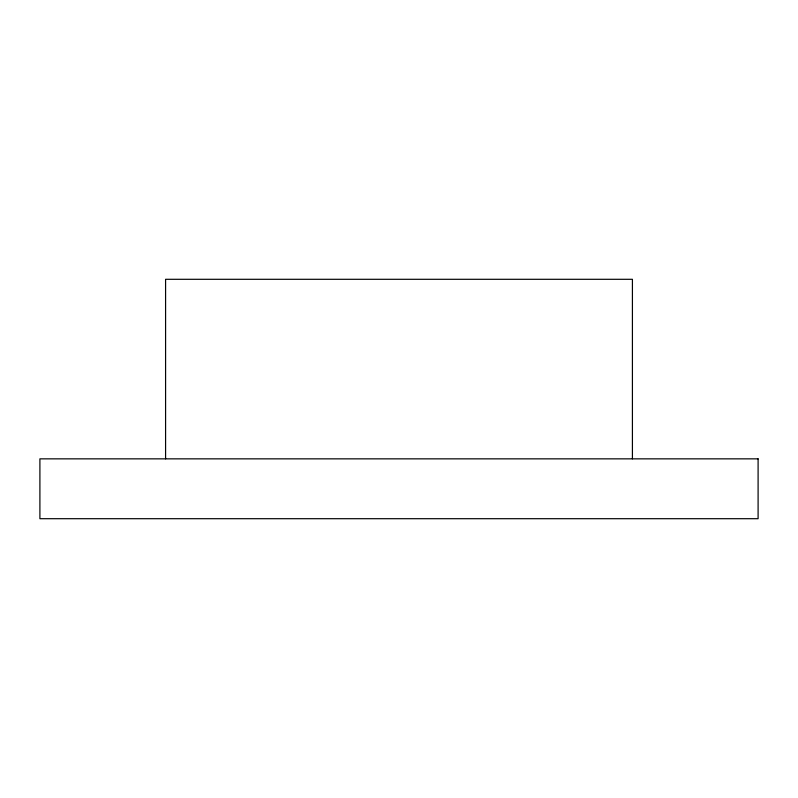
<?xml version="1.0" encoding="UTF-8"?>
<svg xmlns="http://www.w3.org/2000/svg" width="798" height="798" viewBox="0 0 798 798"><rect width="100%" height="100%" fill="white"/><g stroke="black" fill="none" stroke-linecap="round" stroke-linejoin="round"><path stroke-width="1.2" d="M632.415 458.85L632.415 279.3L165.585 279.3L165.585 458.85M758.1 458.85L39.9 458.85L39.9 518.7L758.1 518.7L758.1 458.85"/></g></svg>
